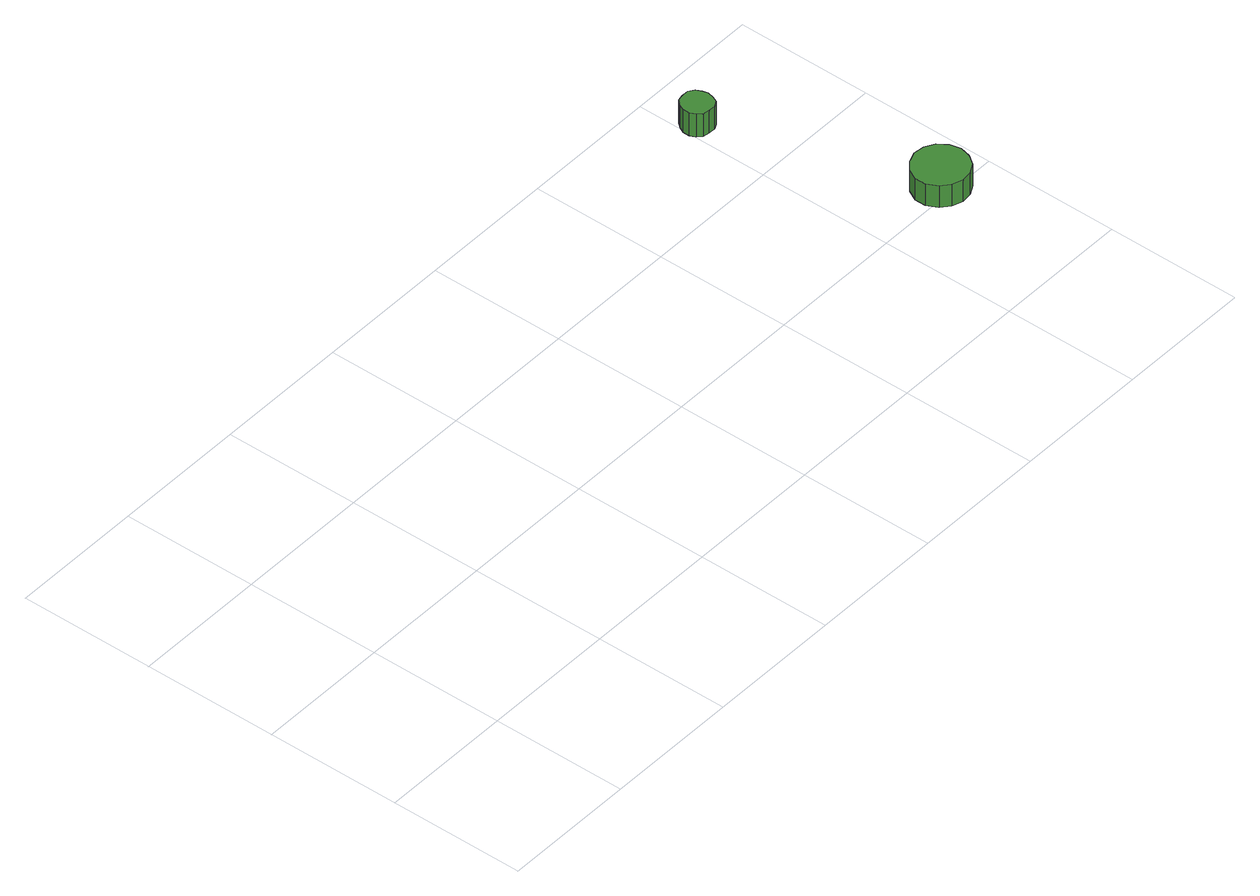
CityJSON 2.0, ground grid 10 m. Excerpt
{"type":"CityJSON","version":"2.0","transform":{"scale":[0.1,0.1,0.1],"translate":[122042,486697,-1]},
"CityObjects":{
"tree1":{"type":"SolitaryVegetationObject","attributes":{"function":"something"}},
"tree2":{"type":"SolitaryVegetationObject","attributes":{"function":"something"},"geometry":[{"type":"MultiSurface","lod":"1","boundaries":[[[0,1,2,3,4,5,6,7,8,9,10,11,12,13,14]],[[15,16,17,18,19,20,21,22,23,24,25,26,27,28,29]],[[0,29,28,1]],[[1,28,27,2]],[[2,27,26,3]],[[3,26,25,4]],[[4,25,24,5]],[[5,24,23,6]],[[6,23,22,7]],[[7,22,21,8]],[[8,21,20,9]],[[9,20,19,10]],[[10,19,18,11]],[[11,18,17,12]],[[12,17,16,13]],[[13,16,15,14]],[[14,15,29,0]]]}]},
"tree3":{"type":"SolitaryVegetationObject","attributes":{"function":"something"},"geometry":[{"type":"MultiSurface","lod":"1","boundaries":[[[30,31,32,33,34,35,36,37,38,39,40,41,42,43,44]],[[45,46,47,48,49,50,51,52,53,54,55,56,57,58,59]],[[30,59,58,31]],[[31,58,57,32]],[[32,57,56,33]],[[33,56,55,34]],[[34,55,54,35]],[[35,54,53,36]],[[36,53,52,37]],[[37,52,51,38]],[[38,51,50,39]],[[39,50,49,40]],[[40,49,48,41]],[[41,48,47,42]],[[42,47,46,43]],[[43,46,45,44]],[[44,45,59,30]]]}]},
"tree4":{"type":"SolitaryVegetationObject","attributes":{"function":"something"}}
},
"vertices":[
[521,262,27],[520,266,27],[518,270,27],[514,273,27],[509,273,27],[504,272,27],[501,268,27],[499,264,27],[499,259,27],[501,255,27],[504,252,27],[509,251,27],[514,251,27],[518,253,27],[520,257,27],[520,257,8],[518,253,8],[514,251,8],[509,251,8],[504,252,8],[501,255,8],[499,259,8],[499,264,8],[501,268,8],[504,272,8],[509,273,8],[514,273,8],[518,270,8],[520,266,8],[521,262,8],
[583,108,26],[581,116,26],[576,123,26],[569,127,26],[561,128,26],[553,125,26],[547,120,26],[543,112,26],[543,104,26],[547,96,26],[553,91,26],[561,88,26],[569,89,26],[576,93,26],[581,100,26],[581,100,8],[576,93,8],[569,89,8],[561,88,8],[553,91,8],[547,96,8],[543,104,8],[543,112,8],[547,120,8],[553,125,8],[561,128,8],[569,127,8],[576,123,8],[581,116,8],[583,108,8]
]}
